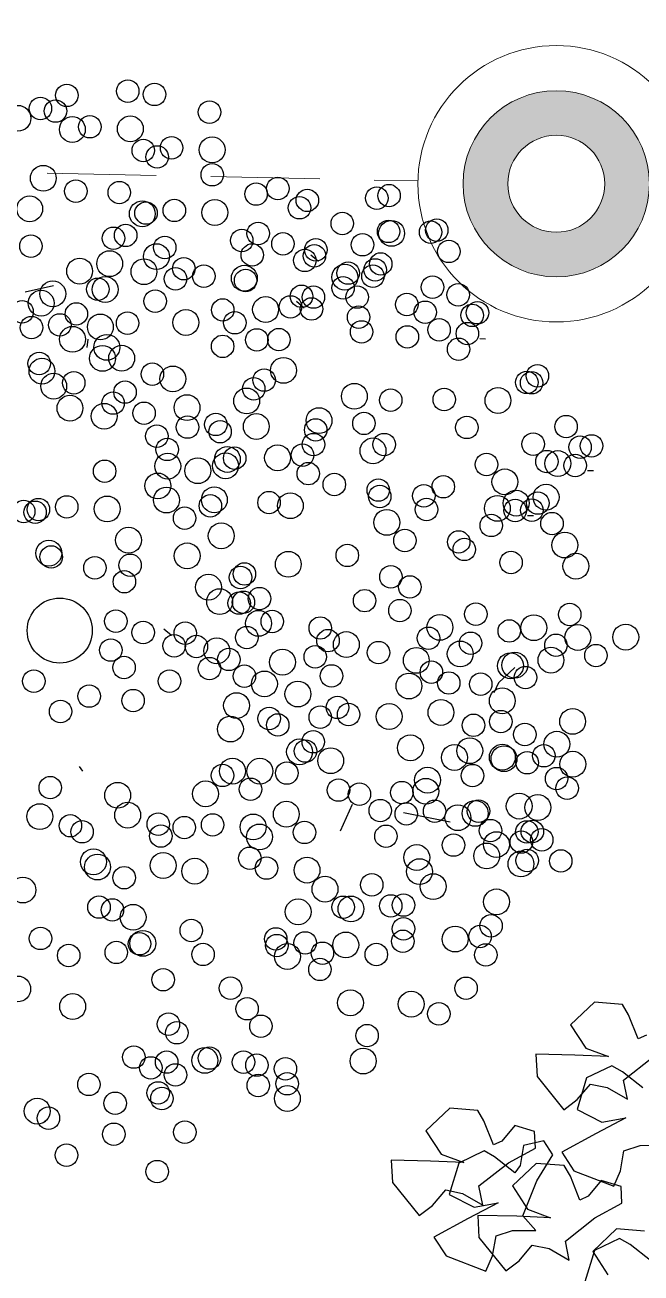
# Model space of a CAD drawing. Header units: millimetres. Extents: x 441156 to 441876, y 4514765 to 4515211.
# Drawn here: x 441572.449 to 441573.862, y 4514836.711 to 4514839.576 of the extents above; entities that cross this region are included whole.
import ezdxf

# ---------------------------------------------------------------- set-up
doc = ezdxf.new("R2010")
doc.units = ezdxf.units.MM
doc.linetypes.add('CONTINUA', pattern=[0])
doc.linetypes.add('HIDDEN', pattern=[0.375, 0.25, -0.125])
doc.layers.add('01_piscinas', color=254, linetype='Continuous')
doc.layers.add('INGIN ELECTRICIDAD ALUMBRADO', color=120, linetype='HIDDEN')

msp = doc.modelspace()

# ---------------------------------------------------------------- hatches: boundary and pattern name
at = {"layer": 'INGIN ELECTRICIDAD ALUMBRADO', "linetype": 'CONTINUA', "lineweight": 13}
h = msp.add_hatch(color=86, dxfattribs=at)
h.dxf.hatch_style = 1
edge = h.paths.add_edge_path()
edge.add_arc((441573.66742636, 4514839.21175656), 0.11124836, 0, 360)
edge = h.paths.add_edge_path()
edge.add_arc((441573.66742636, 4514839.21175656), 0.21369962, 0, 180)
edge.add_arc((441573.66742636, 4514839.21175656), 0.21369962, 180, 360)

# ---------------------------------------------------------------- linework, layer by layer
at = {"layer": '01_piscinas'}
for p, q in [((441573.10441528, 4514839.04887403, 0.00000053), (441573.12188896, 4514839.03399796, 0.00000053)), ((441572.51435739, 4514838.97736166, 0.00000053), (441572.44889008, 4514838.96324628, 0.00000053)), ((441573.07156914, 4514838.94205797, 0.00000053), (441573.08904282, 4514838.92718191, 0.00000053)), ((441572.59105169, 4514838.83561481, 0.00000053), (441572.59401011, 4514838.85484838, 0.00000053)), ((441573.49190148, 4514838.85626992, 0.00000053), (441573.50526026, 4514838.85609305, 0.00000053)), ((441573.73929208, 4514838.55361446, 0.00000053), (441573.75265086, 4514838.55343759, 0.00000053)), ((441573.60152126, 4514838.45021246, 0.00000053), (441573.61488004, 4514838.45003558, 0.00000053)), ((441572.76707223, 4514838.19015142, 0.00000053), (441572.78454591, 4514838.17527536, 0.00000053)), ((441572.58180878, 4514837.86330469, 0.00000053), (441572.57399695, 4514837.87414274, 0.00000053)), ((441573.17263513, 4514837.72641188, 0.00000053), (441573.20027437, 4514837.78741421, 0.00000053)), ((441573.3166425, 4514837.76852096, 0.00000053), (441573.42389198, 4514837.74732657, 0.00000053)), ((441573.75507133, 4514837.33270996, 0.00000053), (441573.70026919, 4514837.28114511, 0.00000053)), ((441573.8191592, 4514837.3276905, 0.00000053), (441573.75507133, 4514837.33270996, 0.00000053)), ((441573.83332311, 4514837.30373563, 0.00000053), (441573.8191592, 4514837.3276905, 0.00000053)), ((441573.85529967, 4514837.24855921, 0.00000053), (441573.83332311, 4514837.30373563, 0.00000053)), ((441573.70026919, 4514837.28114511, 0.00000053), (441573.7349366, 4514837.22737657, 0.00000053)), ((441573.87406299, 4514837.25719976, 0.00000053), (441573.85529967, 4514837.24855921, 0.00000053)), ((441573.620646, 4514837.2134266, 0.00000053), (441573.62332811, 4514837.16238663, 0.00000053)), ((441573.71037957, 4514837.21153738, 0.00000053), (441573.620646, 4514837.2134266, 0.00000053)), ((441573.78729029, 4514837.20808304, 0.00000053), (441573.71037957, 4514837.21153738, 0.00000053)), ((441573.7349366, 4514837.22737657, 0.00000053), (441573.78729029, 4514837.20808304, 0.00000053)), ((441573.82195769, 4514837.1543145, 0.00000053), (441573.88956794, 4514837.20772491, 0.00000053)), ((441573.79488279, 4514837.18676352, 0.00000053), (441573.73687133, 4514837.15906656, 0.00000053)), ((441573.81912652, 4514837.17309994, 0.00000053), (441573.79488279, 4514837.18676352, 0.00000053)), ((441573.62332811, 4514837.16238663, 0.00000053), (441573.68498226, 4514837.08622835, 0.00000053)), ((441573.73687133, 4514837.15906656, 0.00000053), (441573.71519371, 4514837.08700902, 0.00000053)), ((441573.865747, 4514837.13630404, 0.00000053), (441573.81912652, 4514837.17309994, 0.00000053)), ((441573.83071228, 4514837.1105072, 0.00000053), (441573.82195769, 4514837.1543145, 0.00000053)), ((441573.71561177, 4514837.1093002, 0.00000053), (441573.74571013, 4514837.14514907, 0.00000053)), ((441573.74571013, 4514837.14514907, 0.00000053), (441573.78443107, 4514837.13703339, 0.00000053)), ((441573.78443107, 4514837.13703339, 0.00000053), (441573.83071228, 4514837.1105072, 0.00000053)), ((441573.42329388, 4514837.08946416, 0.00000053), (441573.36849174, 4514837.03789931, 0.00000053)), ((441573.48738175, 4514837.0844447, 0.00000053), (441573.42329388, 4514837.08946416, 0.00000053)), ((441573.68498226, 4514837.08622835, 0.00000053), (441573.71561177, 4514837.1093002, 0.00000053)), ((441573.50154565, 4514837.06048983, 0.00000053), (441573.48738175, 4514837.0844447, 0.00000053)), ((441573.52352222, 4514837.00531341, 0.00000053), (441573.50154565, 4514837.06048983, 0.00000053)), ((441573.71519371, 4514837.08700902, 0.00000053), (441573.77210084, 4514837.0577778, 0.00000053)), ((441573.82708723, 4514837.06724596, 0.00000053), (441573.75875342, 4514837.03178214, 0.00000053)), ((441573.77210084, 4514837.0577778, 0.00000053), (441573.82708723, 4514837.06724596, 0.00000053)), ((441572.49552376, 4514837.05921974, 0.00000053), (441572.49014433, 4514837.05638381, 0.00000053)), ((441573.36849174, 4514837.03789931, 0.00000053), (441573.40315914, 4514836.98413077, 0.00000053)), ((441573.57238389, 4514837.04980283, 0.00000053), (441573.54228553, 4514837.01395397, 0.00000053)), ((441573.6178552, 4514837.03601961, 0.00000053), (441573.57238389, 4514837.04980283, 0.00000053)), ((441573.61985941, 4514836.99787985, 0.00000053), (441573.6178552, 4514837.03601961, 0.00000053)), ((441573.75875342, 4514837.03178214, 0.00000053), (441573.68009726, 4514836.98855147, 0.00000053)), ((441573.54228553, 4514837.01395397, 0.00000053), (441573.52352222, 4514837.00531341, 0.00000053)), ((441573.59262398, 4514837.0040144, 0.00000053), (441573.58448246, 4514836.95791919, 0.00000053)), ((441573.63889489, 4514837.01481344, 0.00000053), (441573.59262398, 4514837.0040144, 0.00000053)), ((441573.65970047, 4514836.98278554, 0.00000053), (441573.63889489, 4514837.01481344, 0.00000053)), ((441573.82254474, 4514836.99195346, 0.00000053), (441573.86013589, 4514837.00428555, 0.00000053)), ((441573.86013589, 4514837.00428555, 0.00000053), (441573.9134797, 4514837.00445379, 0.00000053)), ((441573.40315914, 4514836.98413077, 0.00000053), (441573.45551283, 4514836.96483724, 0.00000053)), ((441573.50168902, 4514836.99151407, 0.00000053), (441573.44367757, 4514836.96381711, 0.00000053)), ((441573.52593275, 4514836.9778505, 0.00000053), (441573.50168902, 4514836.99151407, 0.00000053)), ((441573.57255323, 4514836.9410546, 0.00000053), (441573.52593275, 4514836.9778505, 0.00000053)), ((441573.55779049, 4514836.96447911, 0.00000053), (441573.61985941, 4514836.99787985, 0.00000053)), ((441573.62264757, 4514836.92282519, 0.00000053), (441573.65970047, 4514836.98278554, 0.00000053)), ((441573.68009726, 4514836.98855147, 0.00000053), (441573.70794002, 4514836.94569062, 0.00000053)), ((441573.81440323, 4514836.94585826, 0.00000053), (441573.82254474, 4514836.99195346, 0.00000053)), ((441573.28886854, 4514836.9701808, 0.00000053), (441573.29155065, 4514836.91914083, 0.00000053)), ((441573.37860211, 4514836.96829158, 0.00000053), (441573.28886854, 4514836.9701808, 0.00000053)), ((441573.45551283, 4514836.96483724, 0.00000053), (441573.37860211, 4514836.96829158, 0.00000053)), ((441573.44367757, 4514836.96381711, 0.00000053), (441573.42199995, 4514836.89175957, 0.00000053)), ((441573.49018024, 4514836.9110687, 0.00000053), (441573.55779049, 4514836.96447911, 0.00000053)), ((441573.62161036, 4514836.96294594, 0.00000053), (441573.56680822, 4514836.91138109, 0.00000053)), ((441573.58448246, 4514836.95791919, 0.00000053), (441573.57255323, 4514836.9410546, 0.00000053)), ((441573.68569823, 4514836.95792648, 0.00000053), (441573.62161036, 4514836.96294594, 0.00000053)), ((441573.69986213, 4514836.93397162, 0.00000053), (441573.68569823, 4514836.95792648, 0.00000053)), ((441573.70794002, 4514836.94569062, 0.00000053), (441573.79941323, 4514836.91056269, 0.00000053)), ((441573.79941323, 4514836.91056269, 0.00000053), (441573.81440323, 4514836.94585826, 0.00000053)), ((441573.29155065, 4514836.91914083, 0.00000053), (441573.35320481, 4514836.84298255, 0.00000053)), ((441573.59080058, 4514836.8427653, 0.00000053), (441573.62264757, 4514836.92282519, 0.00000053)), ((441573.7218387, 4514836.87879519, 0.00000053), (441573.69986213, 4514836.93397162, 0.00000053)), ((441573.77070037, 4514836.92328461, 0.00000053), (441573.74060201, 4514836.88743574, 0.00000053)), ((441573.81617168, 4514836.90950139, 0.00000053), (441573.77070037, 4514836.92328461, 0.00000053)), ((441573.38383432, 4514836.86605441, 0.00000053), (441573.41393268, 4514836.90190327, 0.00000053)), ((441573.41393268, 4514836.90190327, 0.00000053), (441573.45265361, 4514836.8937876, 0.00000053)), ((441573.42199995, 4514836.89175957, 0.00000053), (441573.47890707, 4514836.86252836, 0.00000053)), ((441573.45265361, 4514836.8937876, 0.00000053), (441573.49893482, 4514836.8672614, 0.00000053)), ((441573.49893482, 4514836.8672614, 0.00000053), (441573.49018024, 4514836.9110687, 0.00000053)), ((441573.56680822, 4514836.91138109, 0.00000053), (441573.60147562, 4514836.85761255, 0.00000053)), ((441573.81817589, 4514836.87136163, 0.00000053), (441573.81617168, 4514836.90950139, 0.00000053)), ((441573.35320481, 4514836.84298255, 0.00000053), (441573.38383432, 4514836.86605441, 0.00000053)), ((441573.53389346, 4514836.87199651, 0.00000053), (441573.46555965, 4514836.8365327, 0.00000053)), ((441573.47890707, 4514836.86252836, 0.00000053), (441573.53389346, 4514836.87199651, 0.00000053)), ((441573.74060201, 4514836.88743574, 0.00000053), (441573.7218387, 4514836.87879519, 0.00000053)), ((441573.75610697, 4514836.83796089, 0.00000053), (441573.81817589, 4514836.87136163, 0.00000053)), ((441573.46555965, 4514836.8365327, 0.00000053), (441573.38690349, 4514836.79330203, 0.00000053)), ((441573.48718502, 4514836.84366258, 0.00000053), (441573.48986713, 4514836.79262261, 0.00000053)), ((441573.57691859, 4514836.84177336, 0.00000053), (441573.48718502, 4514836.84366258, 0.00000053)), ((441573.65382931, 4514836.83831902, 0.00000053), (441573.57691859, 4514836.84177336, 0.00000053)), ((441573.62028593, 4514836.80920435, 0.00000053), (441573.59080058, 4514836.8427653, 0.00000053)), ((441573.60147562, 4514836.85761255, 0.00000053), (441573.65382931, 4514836.83831902, 0.00000053)), ((441573.68849672, 4514836.78455048, 0.00000053), (441573.75610697, 4514836.83796089, 0.00000053)), ((441573.52935098, 4514836.79670402, 0.00000053), (441573.56694212, 4514836.80903611, 0.00000053)), ((441573.56694212, 4514836.80903611, 0.00000053), (441573.62028593, 4514836.80920435, 0.00000053)), ((441573.80582617, 4514836.81243557, 0.00000053), (441573.75102403, 4514836.76087072, 0.00000053)), ((441573.86991404, 4514836.80741611, 0.00000053), (441573.80582617, 4514836.81243557, 0.00000053)), ((441573.38690349, 4514836.79330203, 0.00000053), (441573.41474625, 4514836.75044117, 0.00000053)), ((441573.48986713, 4514836.79262261, 0.00000053), (441573.55152129, 4514836.71646432, 0.00000053)), ((441573.52120946, 4514836.75060881, 0.00000053), (441573.52935098, 4514836.79670402, 0.00000053)), ((441573.5821508, 4514836.73953618, 0.00000053), (441573.61224916, 4514836.77538505, 0.00000053)), ((441573.61224916, 4514836.77538505, 0.00000053), (441573.65097009, 4514836.76726938, 0.00000053)), ((441573.6972513, 4514836.74074318, 0.00000053), (441573.68849672, 4514836.78455048, 0.00000053)), ((441573.81276078, 4514836.79075382, 0.00000053), (441573.75474933, 4514836.76305686, 0.00000053)), ((441573.83700451, 4514836.77709025, 0.00000053), (441573.81276078, 4514836.79075382, 0.00000053)), ((441573.88362499, 4514836.74029435, 0.00000053), (441573.83700451, 4514836.77709025, 0.00000053)), ((441573.41474625, 4514836.75044117, 0.00000053), (441573.50621946, 4514836.71531324, 0.00000053)), ((441573.50621946, 4514836.71531324, 0.00000053), (441573.52120946, 4514836.75060881, 0.00000053)), ((441573.65097009, 4514836.76726938, 0.00000053), (441573.6972513, 4514836.74074318, 0.00000053)), ((441573.75474933, 4514836.76305686, 0.00000053), (441573.73307171, 4514836.69099932, 0.00000053)), ((441573.75102403, 4514836.76087072, 0.00000053), (441573.78569144, 4514836.70710219, 0.00000053)), ((441573.55152129, 4514836.71646432, 0.00000053), (441573.5821508, 4514836.73953618, 0.00000053))]:
    msp.add_line(p, q, dxfattribs=at)
at = {"layer": '01_piscinas', "elevation": 0.00000131}
msp.add_lwpolyline([(441577.48033393, 4514839.51786643, 0.0181980441), (441570.94664508, 4514839.68960865, 0.0051616495), (441569.60557925, 4514839.66219888, 0.026485001), (441562.75171252, 4514839.08707105, 0.0067966815), (441560.99880958, 4514838.83373326, 0.0067966815)], format="xyb", dxfattribs=at)
at = {"layer": '01_piscinas', "elevation": 0.00000053}
msp.add_lwpolyline([(441573.5721778, 4514838.10094079), (441573.5350254, 4514838.06622256), (441573.5350254, 4514838.06622256), (441573.52453117, 4514838.04330952)], dxfattribs=at)
at = {"layer": '01_piscinas'}
for centre, radius in [((441572.54489755, 4514839.41475659, 0.00000053), 0.02577061), ((441572.68448146, 4514839.42448761, 0.00000053), 0.02577061), ((441572.7458662, 4514839.41696662, 0.00000053), 0.02577061), ((441572.48413117, 4514839.38457884, 0.00000053), 0.02577061), ((441572.43247091, 4514839.36204062, 0.00000053), 0.02968877), ((441572.51871037, 4514839.37878457, 0.00000053), 0.02577061), ((441572.87211336, 4514839.37613236, 0.00000053), 0.02577061), ((441572.55750633, 4514839.33644349, 0.00000053), 0.02968877), ((441572.59746568, 4514839.34265307, 0.00000053), 0.02577061), ((441572.69040185, 4514839.33793573, 0.00000053), 0.02968877), ((441572.72012182, 4514839.28818445, 0.00000053), 0.02577061), ((441572.75210021, 4514839.27337892, 0.00000053), 0.02577061), ((441572.78509758, 4514839.29429782, 0.00000053), 0.02577061), ((441572.87803375, 4514839.28958048, 0.00000053), 0.02968877), ((441572.49075449, 4514839.22439953, 0.00000053), 0.02968877), ((441572.87834736, 4514839.23254466, 0.00000053), 0.02577061), ((441572.56542394, 4514839.19474177, 0.00000053), 0.02577061), ((441572.66508443, 4514839.19154437, 0.00000053), 0.02577061), ((441572.97881224, 4514839.18825202, 0.00000053), 0.02577061), ((441573.02862792, 4514839.20099564, 0.00000053), 0.02577061), ((441573.28379431, 4514839.18452315, 0.00000053), 0.02577061), ((441572.4596072, 4514839.15424639, 0.00000053), 0.02968877), ((441573.07850583, 4514839.15675514, 0.00000053), 0.02577061), ((441573.09640729, 4514839.17374184, 0.00000053), 0.02577061), ((441573.25588827, 4514839.17867082, 0.00000053), 0.02577061), ((441572.71783579, 4514839.14291622, 0.00000053), 0.02968877), ((441572.72635582, 4514839.14459675, 0.00000053), 0.02577061), ((441572.79133158, 4514839.15071012, 0.00000053), 0.02577061), ((441572.88426775, 4514839.14599278, 0.00000053), 0.02968877), ((441572.98358123, 4514839.09772911, 0.00000053), 0.02577061), ((441573.17665491, 4514839.12058726, 0.00000053), 0.02577061), ((441573.28277367, 4514839.10240882, 0.00000053), 0.02577061), ((441573.2897147, 4514839.09797126, 0.00000053), 0.02968877), ((441573.37926895, 4514839.1006893, 0.00000053), 0.02577061), ((441573.39328, 4514839.10531701, 0.00000053), 0.02577061), ((441572.46242443, 4514839.06849359, 0.00000053), 0.02577061), ((441572.65182312, 4514839.08662584, 0.00000053), 0.02577061), ((441572.67970373, 4514839.09335115, 0.00000053), 0.02577061), ((441572.9459661, 4514839.08143596, 0.00000053), 0.02577061), ((441573.04055171, 4514839.07385406, 0.00000053), 0.02577061), ((441573.22304214, 4514839.07185476, 0.00000053), 0.02577061), ((441572.75027686, 4514839.04455656, 0.00000053), 0.02968877), ((441572.76938084, 4514839.06544046, 0.00000053), 0.02577061), ((441572.97020433, 4514839.04831297, 0.00000053), 0.02577061), ((441573.11253025, 4514839.04642902, 0.00000053), 0.02577061), ((441573.11591858, 4514839.06021327, 0.00000053), 0.02577061), ((441573.42090065, 4514839.0564844, 0.00000053), 0.02577061), ((441572.57416296, 4514839.01124888, 0.00000053), 0.02968877), ((441572.64309338, 4514839.0283772, 0.00000053), 0.02968877), ((441572.72168795, 4514839.00996941, 0.00000053), 0.02968877), ((441572.81297963, 4514839.01687744, 0.00000053), 0.02577061), ((441573.09067455, 4514839.03588152, 0.00000053), 0.02577061), ((441573.25193345, 4514839.0140162, 0.00000053), 0.02577061), ((441573.26467383, 4514839.02764985, 0.00000053), 0.02577061), ((441572.79397457, 4514838.99348805, 0.00000053), 0.02577061), ((441572.85895032, 4514838.99960142, 0.00000053), 0.02577061), ((441572.95188649, 4514838.99488408, 0.00000053), 0.02968877), ((441572.95489176, 4514838.98965692, 0.00000053), 0.02577061), ((441573.18231255, 4514838.99735883, 0.00000053), 0.02968877), ((441573.19013778, 4514839.00673228, 0.00000053), 0.02577061), ((441573.24688687, 4514838.99955195, 0.00000053), 0.02577061), ((441572.51257779, 4514838.9590644, 0.00000053), 0.02968877), ((441572.61576346, 4514838.96955342, 0.00000053), 0.02577061), ((441572.63259658, 4514838.9692241, 0.00000053), 0.02968877), ((441573.08307245, 4514838.95339721, 0.00000053), 0.02577061), ((441573.17836243, 4514838.97298237, 0.00000053), 0.02577061), ((441573.38365925, 4514838.97436674, 0.00000053), 0.02577061), ((441573.44254362, 4514838.9569083, 0.00000053), 0.02577061), ((441572.48573769, 4514838.93772505, 0.00000053), 0.02968877), ((441572.74732247, 4514838.94224245, 0.00000053), 0.02577061), ((441573.00071117, 4514838.92310619, 0.00000053), 0.02968877), ((441573.05782842, 4514838.92906547, 0.00000053), 0.02577061), ((441573.11037183, 4514838.95163487, 0.00000053), 0.02577061), ((441573.21087717, 4514838.95172269, 0.00000053), 0.02577061), ((441573.3246826, 4514838.93455066, 0.00000053), 0.02577061), ((441572.44206913, 4514838.9178525, 0.00000053), 0.02577061), ((441572.56658391, 4514838.91293372, 0.00000053), 0.02577061), ((441572.8178956, 4514838.89344786, 0.00000053), 0.02968877), ((441572.90226157, 4514838.92205946, 0.00000053), 0.02577061), ((441573.10599352, 4514838.92431802, 0.00000053), 0.02577061), ((441573.2140841, 4514838.90553434, 0.00000053), 0.02577061), ((441573.36688377, 4514838.91676542, 0.00000053), 0.02577061), ((441573.47461473, 4514838.90976008, 0.00000053), 0.02577061), ((441573.48689144, 4514838.91581427, 0.00000053), 0.02577061), ((441572.46377193, 4514838.88160551, 0.00000053), 0.02577061), ((441572.52874768, 4514838.88771888, 0.00000053), 0.02577061), ((441572.62168385, 4514838.88300154, 0.00000053), 0.02968877), ((441572.68414163, 4514838.89174835, 0.00000053), 0.02577061), ((441572.93012742, 4514838.8928347, 0.00000053), 0.02577061), ((441573.22089639, 4514838.87173886, 0.00000053), 0.02577061), ((441573.39862107, 4514838.87659529, 0.00000053), 0.02577061), ((441573.46346239, 4514838.86780434, 0.00000053), 0.02577061), ((441572.55785417, 4514838.85468508, 0.00000053), 0.02968877), ((441572.63644874, 4514838.8362773, 0.00000053), 0.02968877), ((441572.98043425, 4514838.8533043, 0.00000053), 0.02577061), ((441573.03120886, 4514838.8539618, 0.00000053), 0.02577061), ((441573.32580791, 4514838.86024414, 0.00000053), 0.02577061), ((441572.62667201, 4514838.81101129, 0.00000053), 0.02968877), ((441572.67050853, 4514838.81122366, 0.00000053), 0.02968877), ((441572.90218303, 4514838.8385859, 0.00000053), 0.02577061), ((441573.4434194, 4514838.8318289, 0.00000053), 0.02577061), ((441572.48123023, 4514838.79929135, 0.00000053), 0.02577061), ((441572.48769296, 4514838.78156532, 0.00000053), 0.02968877), ((441573.04175791, 4514838.7834665, 0.00000053), 0.02968877), ((441572.56065934, 4514838.75472092, 0.00000053), 0.02577061), ((441572.74093442, 4514838.77472548, 0.00000053), 0.02577061), ((441572.78794758, 4514838.76375608, 0.00000053), 0.02968877), ((441572.99735022, 4514838.7611647, 0.00000053), 0.02577061), ((441573.59994941, 4514838.75581322, 0.00000053), 0.02577061), ((441573.61094057, 4514838.7549798, 0.00000053), 0.02577061), ((441573.62417733, 4514838.77087804, 0.00000053), 0.02577061), ((441572.51468364, 4514838.7471994, 0.00000053), 0.02968877), ((441572.67821706, 4514838.73353554, 0.00000053), 0.02577061), ((441572.97347131, 4514838.74113389, 0.00000053), 0.02577061), ((441573.20433389, 4514838.72388817, 0.00000053), 0.02968877), ((441572.5519296, 4514838.69647228, 0.00000053), 0.02968877), ((441572.65080937, 4514838.70827418, 0.00000053), 0.02577061), ((441572.8204505, 4514838.69782089, 0.00000053), 0.02968877), ((441572.9572518, 4514838.71320132, 0.00000053), 0.02968877), ((441573.28762671, 4514838.71491035, 0.00000053), 0.02577061), ((441573.4104765, 4514838.7164799, 0.00000053), 0.02577061), ((441573.53364414, 4514838.71434439, 0.00000053), 0.02968877), ((441572.63052418, 4514838.67806449, 0.00000053), 0.02968877), ((441572.72181585, 4514838.68497251, 0.00000053), 0.02577061), ((441573.12322895, 4514838.66801962, 0.00000053), 0.02968877), ((441572.82147978, 4514838.65318598, 0.00000053), 0.02577061), ((441572.88645553, 4514838.65929934, 0.00000053), 0.02577061), ((441572.89630729, 4514838.64266707, 0.00000053), 0.02577061), ((441572.9793917, 4514838.654582, 0.00000053), 0.02968877), ((441573.11556935, 4514838.64669148, 0.00000053), 0.02577061), ((441573.22631845, 4514838.6618104, 0.00000053), 0.02577061), ((441573.46217859, 4514838.65241122, 0.00000053), 0.02577061), ((441573.68993423, 4514838.65425284, 0.00000053), 0.02577061), ((441572.75112752, 4514838.63238038, 0.00000053), 0.02577061), ((441573.11057766, 4514838.61309514, 0.00000053), 0.02577061), ((441573.27270568, 4514838.6130779, 0.00000053), 0.02577061), ((441573.61427437, 4514838.61410996, 0.00000053), 0.02577061), ((441573.74822647, 4514838.61004357, 0.00000053), 0.02577061), ((441572.77482768, 4514838.60194037, 0.00000053), 0.02577061), ((441572.91300781, 4514838.5790075, 0.00000053), 0.02968877), ((441572.92976678, 4514838.58175738, 0.00000053), 0.02577061), ((441573.02821638, 4514838.58280412, 0.00000053), 0.02968877), ((441573.08533363, 4514838.58876339, 0.00000053), 0.02577061), ((441573.24707136, 4514838.59856751, 0.00000053), 0.02968877), ((441573.72200534, 4514838.60710462, 0.00000053), 0.02577061), ((441572.7762065, 4514838.56362708, 0.00000053), 0.02968877), ((441572.84540081, 4514838.55314579, 0.00000053), 0.02968877), ((441572.90891607, 4514838.56435397, 0.00000053), 0.02968877), ((441573.50750231, 4514838.56735346, 0.00000053), 0.02577061), ((441573.64601167, 4514838.57393983, 0.00000053), 0.02577061), ((441573.67093004, 4514838.56940816, 0.00000053), 0.02968877), ((441573.71085299, 4514838.56514888, 0.00000053), 0.02577061), ((441572.63151665, 4514838.55183679, 0.00000053), 0.02577061), ((441573.09864227, 4514838.54630594, 0.00000053), 0.02577061), ((441573.54966667, 4514838.52735242, 0.00000053), 0.02968877), ((441572.75333423, 4514838.51808835, 0.00000053), 0.02968877), ((441573.15830682, 4514838.52137082, 0.00000053), 0.02577061), ((441573.25917981, 4514838.50857568, 0.00000053), 0.02577061), ((441573.36379729, 4514838.49533527, 0.00000053), 0.02577061), ((441573.40833075, 4514838.516364, 0.00000053), 0.02577061), ((441573.64401494, 4514838.49226551, 0.00000053), 0.02968877), ((441572.54450087, 4514838.47000225, 0.00000053), 0.02577061), ((441572.63743704, 4514838.4652849, 0.00000053), 0.02968877), ((441572.77333093, 4514838.48571436, 0.00000053), 0.02968877), ((441572.87393757, 4514838.47240424, 0.00000053), 0.02577061), ((441572.88321803, 4514838.48635151, 0.00000053), 0.02968877), ((441573.00851722, 4514838.47985464, 0.00000053), 0.02577061), ((441573.0575421, 4514838.47269332, 0.00000053), 0.02968877), ((441573.2625317, 4514838.49396286, 0.00000053), 0.02577061), ((441573.53236466, 4514838.46668631, 0.00000053), 0.02968877), ((441573.57522604, 4514838.47877363, 0.00000053), 0.02968877), ((441573.62514236, 4514838.47870619, 0.00000053), 0.02577061), ((441572.44581802, 4514838.45953748, 0.00000053), 0.02577061), ((441572.47193901, 4514838.4576109, 0.00000053), 0.02577061), ((441572.47952512, 4514838.46388888, 0.00000053), 0.02577061), ((441572.81493143, 4514838.4440189, 0.00000053), 0.02577061), ((441573.27864128, 4514838.43446604, 0.00000053), 0.02968877), ((441573.36973149, 4514838.46395145, 0.00000053), 0.02577061), ((441573.57308218, 4514838.46174687, 0.00000053), 0.02577061), ((441573.61147987, 4514838.46255694, 0.00000053), 0.02577061), ((441573.51833226, 4514838.42743885, 0.00000053), 0.02577061), ((441573.65763764, 4514838.43162643, 0.00000053), 0.02577061), ((441572.68626172, 4514838.39350702, 0.00000053), 0.02968877), ((441572.89901656, 4514838.40365094, 0.00000053), 0.02968877), ((441573.32024178, 4514838.39277059, 0.00000053), 0.02577061), ((441573.44360012, 4514838.38948962, 0.00000053), 0.02577061), ((441573.68695257, 4514838.38241619, 0.00000053), 0.02968877), ((441572.50344615, 4514838.36384869, 0.00000053), 0.02968877), ((441572.50882385, 4514838.35503338, 0.00000053), 0.02577061), ((441572.82085182, 4514838.35746702, 0.00000053), 0.02968877), ((441573.18812552, 4514838.35874007, 0.00000053), 0.02577061), ((441573.45645619, 4514838.37239249, 0.00000053), 0.02577061), ((441572.60915471, 4514838.32999608, 0.00000053), 0.02577061), ((441572.68983131, 4514838.33599055, 0.00000053), 0.02577061), ((441573.05276569, 4514838.33818475, 0.00000053), 0.02968877), ((441573.56365598, 4514838.34238108, 0.00000053), 0.02577061), ((441573.71251194, 4514838.3338374, 0.00000053), 0.02968877), ((441572.6766806, 4514838.29832377, 0.00000053), 0.02577061), ((441572.94303516, 4514838.30796421, 0.00000053), 0.02577061), ((441572.95203778, 4514838.31598015, 0.00000053), 0.02577061), ((441573.28813927, 4514838.30942302, 0.00000053), 0.02577061), ((441572.8696765, 4514838.28568914, 0.00000053), 0.02968877), ((441573.33154987, 4514838.28616454, 0.00000053), 0.02577061), ((441572.89534228, 4514838.25249316, 0.00000053), 0.02968877), ((441572.94010239, 4514838.24919096, 0.00000053), 0.02577061), ((441572.94974195, 4514838.25098282, 0.00000053), 0.02577061), ((441572.98663396, 4514838.25940119, 0.00000053), 0.02577061), ((441573.22784145, 4514838.25474428, 0.00000053), 0.02577061), ((441572.52851718, 4514838.18613774, 0.00000053), 0.07470993), ((441572.52851718, 4514838.18613774, 0.00000053), 0.07470993), ((441573.3087596, 4514838.23192024, 0.00000053), 0.02577061), ((441573.48294155, 4514838.22377906, 0.00000053), 0.02577061), ((441573.69823009, 4514838.22297278, 0.00000053), 0.02577061), ((441572.65725355, 4514838.20762081, 0.00000053), 0.02577061), ((441572.71985988, 4514838.18171076, 0.00000053), 0.02577061), ((441572.81637836, 4514838.18004516, 0.00000053), 0.02577061), ((441572.98462477, 4514838.20270487, 0.00000053), 0.02968877), ((441573.01594562, 4514838.20680905, 0.00000053), 0.02577061), ((441573.12608407, 4514838.19199607, 0.00000053), 0.02577061), ((441573.40058027, 4514838.19348804, 0.00000053), 0.02968877), ((441573.55965897, 4514838.18512562, 0.00000053), 0.02577061), ((441573.61586881, 4514838.19268176, 0.00000053), 0.02968877), ((441572.79082284, 4514838.15110316, 0.00000053), 0.02577061), ((441572.95777018, 4514838.16998196, 0.00000053), 0.02577061), ((441573.14383454, 4514838.16292322, 0.00000053), 0.02577061), ((441573.18587247, 4514838.15392545, 0.00000053), 0.02968877), ((441573.37423075, 4514838.16851483, 0.00000053), 0.02577061), ((441573.47100616, 4514838.15698986, 0.00000053), 0.02577061), ((441573.66670874, 4514838.15228286, 0.00000053), 0.02577061), ((441573.71686581, 4514838.17040533, 0.00000053), 0.02968877), ((441573.82675291, 4514838.17104249, 0.00000053), 0.02968877), ((441572.64572015, 4514838.14133648, 0.00000053), 0.02577061), ((441572.84185447, 4514838.14941137, 0.00000053), 0.02577061), ((441572.888824, 4514838.13965093, 0.00000053), 0.02968877), ((441573.11455068, 4514838.12571174, 0.00000053), 0.02577061), ((441573.25965336, 4514838.13547842, 0.00000053), 0.02577061), ((441573.44723234, 4514838.13240964, 0.00000053), 0.02968877), ((441573.75846631, 4514838.12870988, 0.00000053), 0.02577061), ((441572.67593733, 4514838.10139775, 0.00000053), 0.02577061), ((441572.87186602, 4514838.09880358, 0.00000053), 0.02577061), ((441572.91639948, 4514838.11983232, 0.00000053), 0.02577061), ((441573.03930076, 4514838.11373771, 0.00000053), 0.02968877), ((441573.34636161, 4514838.11770295, 0.00000053), 0.02968877), ((441573.56236213, 4514838.1053436, 0.00000053), 0.02968877), ((441573.57226776, 4514838.10681252, 0.00000053), 0.02968877), ((441573.65528063, 4514838.11822085, 0.00000053), 0.02968877), ((441572.46912633, 4514838.06991683, 0.00000053), 0.02577061), ((441572.780312, 4514838.06995625, 0.00000053), 0.02577061), ((441572.95197935, 4514838.08135476, 0.00000053), 0.02577061), ((441572.99793006, 4514838.06358807, 0.00000053), 0.02968877), ((441573.15186278, 4514838.08192236, 0.00000053), 0.02577061), ((441573.38088111, 4514838.09053856, 0.00000053), 0.02577061), ((441573.42080988, 4514838.06573002, 0.00000053), 0.02577061), ((441573.59688164, 4514838.07817921, 0.00000053), 0.02577061), ((441573.07483994, 4514838.04047319, 0.00000053), 0.02968877), ((441573.3295182, 4514838.05882199, 0.00000053), 0.02968877), ((441573.49407553, 4514838.06301099, 0.00000053), 0.02577061), ((441572.59608387, 4514838.03569713, 0.00000053), 0.02577061), ((441572.69669295, 4514838.02530066, 0.00000053), 0.02577061), ((441572.93415782, 4514838.01384057, 0.00000053), 0.02968877), ((441573.16552347, 4514838.00967592, 0.00000053), 0.02577061), ((441573.54367046, 4514838.02484845, 0.00000053), 0.02968877), ((441572.53043208, 4514838.00030331, 0.00000053), 0.02577061), ((441573.00882727, 4514837.98418281, 0.00000053), 0.02577061), ((441573.12608347, 4514837.98742243, 0.00000053), 0.02577061), ((441573.19105923, 4514837.99353579, 0.00000053), 0.02577061), ((441573.2839954, 4514837.98881845, 0.00000053), 0.02968877), ((441573.40298834, 4514837.99821583, 0.00000053), 0.02968877), ((441573.70494603, 4514837.97759324, 0.00000053), 0.02968877), ((441572.91995239, 4514837.96002481, 0.00000053), 0.02968877), ((441573.02857807, 4514837.96934409, 0.00000053), 0.02577061), ((441573.47765779, 4514837.96855807, 0.00000053), 0.02577061), ((441573.54029426, 4514837.97703151, 0.00000053), 0.02577061), ((441573.11004656, 4514837.93087171, 0.00000053), 0.02577061), ((441573.59521551, 4514837.9473727, 0.00000053), 0.02577061), ((441573.66881708, 4514837.92510122, 0.00000053), 0.02968877), ((441573.0786921, 4514837.90752639, 0.00000053), 0.02968877), ((441573.09223065, 4514837.90948923, 0.00000053), 0.02577061), ((441573.33282007, 4514837.91704057, 0.00000053), 0.02968877), ((441573.43381707, 4514837.89476414, 0.00000053), 0.02968877), ((441573.46892805, 4514837.91030943, 0.00000053), 0.02968877), ((441573.54370417, 4514837.89540129, 0.00000053), 0.02968877), ((441573.54752263, 4514837.89190165, 0.00000053), 0.02968877), ((441573.6388143, 4514837.89880967, 0.00000053), 0.02577061), ((441572.92459144, 4514837.8634697, 0.00000053), 0.02968877), ((441572.98752335, 4514837.86319054, 0.00000053), 0.02968877), ((441573.1500045, 4514837.88738223, 0.00000053), 0.02968877), ((441573.60053048, 4514837.88276861, 0.00000053), 0.02577061), ((441573.7052262, 4514837.87929618, 0.00000053), 0.02968877), ((441572.90172525, 4514837.85354267, 0.00000053), 0.02577061), ((441573.04929366, 4514837.85905172, 0.00000053), 0.02577061), ((441573.3722319, 4514837.84257966, 0.00000053), 0.02968877), ((441573.47541757, 4514837.85306868, 0.00000053), 0.02577061), ((441573.66812597, 4514837.84621754, 0.00000053), 0.02577061), ((441572.50678216, 4514837.82548289, 0.00000053), 0.02577061), ((441572.66135558, 4514837.80786817, 0.00000053), 0.02968877), ((441572.86300626, 4514837.81128522, 0.00000053), 0.02968877), ((441572.96619194, 4514837.82177424, 0.00000053), 0.02577061), ((441573.16786524, 4514837.8199222, 0.00000053), 0.02577061), ((441573.21581483, 4514837.81052791, 0.00000053), 0.02577061), ((441573.31312091, 4514837.81409109, 0.00000053), 0.02577061), ((441573.36839492, 4514837.8171673, 0.00000053), 0.02968877), ((441573.69257491, 4514837.8243717, 0.00000053), 0.02577061), ((441573.58254719, 4514837.78319376, 0.00000053), 0.02968877), ((441573.62517521, 4514837.77995441, 0.00000053), 0.02968877), ((441572.48267336, 4514837.75896082, 0.00000053), 0.02968877), ((441572.68432405, 4514837.76237788, 0.00000053), 0.02968877), ((441573.04817562, 4514837.76450838, 0.00000053), 0.02968877), ((441573.2637199, 4514837.77288498, 0.00000053), 0.02577061), ((441573.32342604, 4514837.76512078, 0.00000053), 0.02577061), ((441573.38840179, 4514837.77123414, 0.00000053), 0.02577061), ((441573.44186506, 4514837.75656113, 0.00000053), 0.02968877), ((441573.48133796, 4514837.7665168, 0.00000053), 0.02968877), ((441573.48899827, 4514837.77148319, 0.00000053), 0.02577061), ((441572.55284358, 4514837.73817348, 0.00000053), 0.02577061), ((441572.57969261, 4514837.72432773, 0.00000053), 0.02577061), ((441572.75449426, 4514837.74159053, 0.00000053), 0.02577061), ((441572.8142004, 4514837.73382634, 0.00000053), 0.02577061), ((441572.87917616, 4514837.7399397, 0.00000053), 0.02577061), ((441572.97211233, 4514837.73522236, 0.00000053), 0.02968877), ((441573.08977612, 4514837.72281292, 0.00000053), 0.02577061), ((441573.51653452, 4514837.72690338, 0.00000053), 0.02577061), ((441573.59988098, 4514837.72378228, 0.00000053), 0.02577061), ((441573.61252391, 4514837.72502993, 0.00000053), 0.02577061), ((441572.76044783, 4514837.71444412, 0.00000053), 0.02577061), ((441572.98659044, 4514837.7123239, 0.00000053), 0.02968877), ((441573.27677394, 4514837.71387517, 0.00000053), 0.02577061), ((441573.43171304, 4514837.69369218, 0.00000053), 0.02577061), ((441573.53016263, 4514837.69473892, 0.00000053), 0.02968877), ((441573.58727988, 4514837.70069819, 0.00000053), 0.02577061), ((441573.63409224, 4514837.705718, 0.00000053), 0.02577061), ((441573.34734707, 4514837.66508058, 0.00000053), 0.02968877), ((441573.50780478, 4514837.66865474, 0.00000053), 0.02968877), ((441572.60589152, 4514837.65532324, 0.00000053), 0.02968877), ((441572.61522824, 4514837.64331099, 0.00000053), 0.02968877), ((441572.76579508, 4514837.646931, 0.00000053), 0.02968877), ((441572.83812143, 4514837.63378614, 0.00000053), 0.02968877), ((441572.96443618, 4514837.66331918, 0.00000053), 0.02577061), ((441573.00276034, 4514837.64097838, 0.00000053), 0.02577061), ((441573.09569651, 4514837.63626104, 0.00000053), 0.02968877), ((441573.35389034, 4514837.63269819, 0.00000053), 0.02968877), ((441573.58639935, 4514837.65024695, 0.00000053), 0.02968877), ((441573.60058853, 4514837.65824074, 0.00000053), 0.02577061), ((441573.67769103, 4514837.65715498, 0.00000053), 0.02577061), ((441572.67631742, 4514837.61882506, 0.00000053), 0.02577061), ((441572.44375597, 4514837.59048936, 0.00000053), 0.02968877), ((441573.13697154, 4514837.59260736, 0.00000053), 0.02968877), ((441573.24415981, 4514837.60247765, 0.00000053), 0.02577061), ((441573.38516429, 4514837.59828631, 0.00000053), 0.02968877), ((441572.61853673, 4514837.55129689, 0.00000053), 0.02577061), ((441573.17857203, 4514837.55091191, 0.00000053), 0.02577061), ((441573.19646693, 4514837.5470066, 0.00000053), 0.02968877), ((441573.28775861, 4514837.55391462, 0.00000053), 0.02577061), ((441573.31687769, 4514837.5559537, 0.00000053), 0.02577061), ((441573.53045082, 4514837.56315985, 0.00000053), 0.02968877), ((441572.64918162, 4514837.54468131, 0.00000053), 0.02577061), ((441572.69669928, 4514837.52786411, 0.00000053), 0.02968877), ((441573.07538636, 4514837.54042288, 0.00000053), 0.02968877), ((441572.83022453, 4514837.49745244, 0.00000053), 0.02577061), ((441573.31707027, 4514837.50132249, 0.00000053), 0.02577061), ((441573.51779953, 4514837.50823537, 0.00000053), 0.02577061), ((441572.4844647, 4514837.47933042, 0.00000053), 0.02577061), ((441572.71135916, 4514837.46709029, 0.00000053), 0.02577061), ((441572.71904646, 4514837.46802488, 0.00000053), 0.02968877), ((441573.02398576, 4514837.47816039, 0.00000053), 0.02577061), ((441573.09155626, 4514837.46907736, 0.00000053), 0.02577061), ((441573.18449242, 4514837.46436002, 0.00000053), 0.02968877), ((441573.31541918, 4514837.47274535, 0.00000053), 0.02577061), ((441573.43543825, 4514837.47794435, 0.00000053), 0.02968877), ((441573.4925555, 4514837.48390362, 0.00000053), 0.02577061), ((441572.54900003, 4514837.44026882, 0.00000053), 0.02577061), ((441572.65825266, 4514837.4473011, 0.00000053), 0.02577061), ((441572.85717089, 4514837.44270104, 0.00000053), 0.02577061), ((441573.0265805, 4514837.462964, 0.00000053), 0.02577061), ((441573.05071583, 4514837.43798422, 0.00000053), 0.02968877), ((441573.13103553, 4514837.44531763, 0.00000053), 0.02577061), ((441573.2546528, 4514837.44256759, 0.00000053), 0.02577061), ((441573.50586414, 4514837.44144617, 0.00000053), 0.02577061), ((441573.12538529, 4514837.40832647, 0.00000053), 0.02577061), ((441572.76575469, 4514837.38463524, 0.00000053), 0.02577061), ((441572.43203862, 4514837.36327061, 0.00000053), 0.02968877), ((441572.92021511, 4514837.36515595, 0.00000053), 0.02577061), ((441573.46044974, 4514837.3649929, 0.00000053), 0.02577061), ((441572.55817034, 4514837.32298976, 0.00000053), 0.02968877), ((441573.19525012, 4514837.33167004, 0.00000053), 0.02968877), ((441573.33477743, 4514837.32828726, 0.00000053), 0.02968877), ((441572.95822345, 4514837.31792913, 0.00000053), 0.02577061), ((441573.39803227, 4514837.306238, 0.00000053), 0.02577061), ((441572.77775296, 4514837.28266081, 0.00000053), 0.02577061), ((441572.98996075, 4514837.277759, 0.00000053), 0.02577061), ((441572.79709305, 4514837.26287846, 0.00000053), 0.02577061), ((441573.233418, 4514837.2561778, 0.00000053), 0.02577061), ((441572.69830359, 4514837.20700239, 0.00000053), 0.02577061), ((441572.73732178, 4514837.18207793, 0.00000053), 0.02577061), ((441572.77376187, 4514837.19554279, 0.00000053), 0.02577061), ((441572.86118844, 4514837.19941817, 0.00000053), 0.02968877), ((441572.87196765, 4514837.20470301, 0.00000053), 0.02577061), ((441572.95009645, 4514837.195196, 0.00000053), 0.02577061), ((441572.98074134, 4514837.18858042, 0.00000053), 0.02577061), ((441573.04610618, 4514837.18008161, 0.00000053), 0.02577061), ((441573.22468826, 4514837.19792916, 0.00000053), 0.02968877), ((441572.79386615, 4514837.16598719, 0.00000053), 0.02577061), ((441572.59539502, 4514837.14420718, 0.00000053), 0.02577061), ((441572.75430836, 4514837.12466893, 0.00000053), 0.02577061), ((441572.98385339, 4514837.14185331, 0.00000053), 0.02577061), ((441573.0501102, 4514837.14587894, 0.00000053), 0.02577061), ((441572.65576456, 4514837.10086848, 0.00000053), 0.02577061), ((441572.76292448, 4514837.11200225, 0.00000053), 0.02577061), ((441573.05060618, 4514837.11192399, 0.00000053), 0.02968877), ((441572.47689774, 4514837.08289734, 0.00000053), 0.02968877), ((441572.50253858, 4514837.06663417, 0.00000053), 0.02577061), ((441572.81557854, 4514837.03459473, 0.00000053), 0.02577061), ((441572.65263845, 4514837.02977845, 0.00000053), 0.02577061), ((441572.54413066, 4514836.98170208, 0.00000053), 0.02577061), ((441572.75211854, 4514836.94407989, 0.00000053), 0.02577061)]:
    msp.add_circle(centre, radius, dxfattribs=at)
at = {"layer": 'INGIN ELECTRICIDAD ALUMBRADO', "color": 86, "lineweight": 13, "elevation": 0.00000131}
msp.add_lwpolyline([(441567.94220256, 4514839.13089648), (441568.36567076, 4514839.1615367), (441570.74079408, 4514839.23712507), (441572.12492278, 4514839.24376208), (441573.35021528, 4514839.2183384)], dxfattribs=at)
at = {"layer": 'INGIN ELECTRICIDAD ALUMBRADO', "color": 86, "linetype": 'CONTINUA', "lineweight": 13}
for radius in [0.31727935, 0.21369962, 0.11124836]:
    msp.add_circle((441573.66742636, 4514839.21175656, 0.00000131), radius, dxfattribs=at)

doc.saveas('drawing.dxf')
